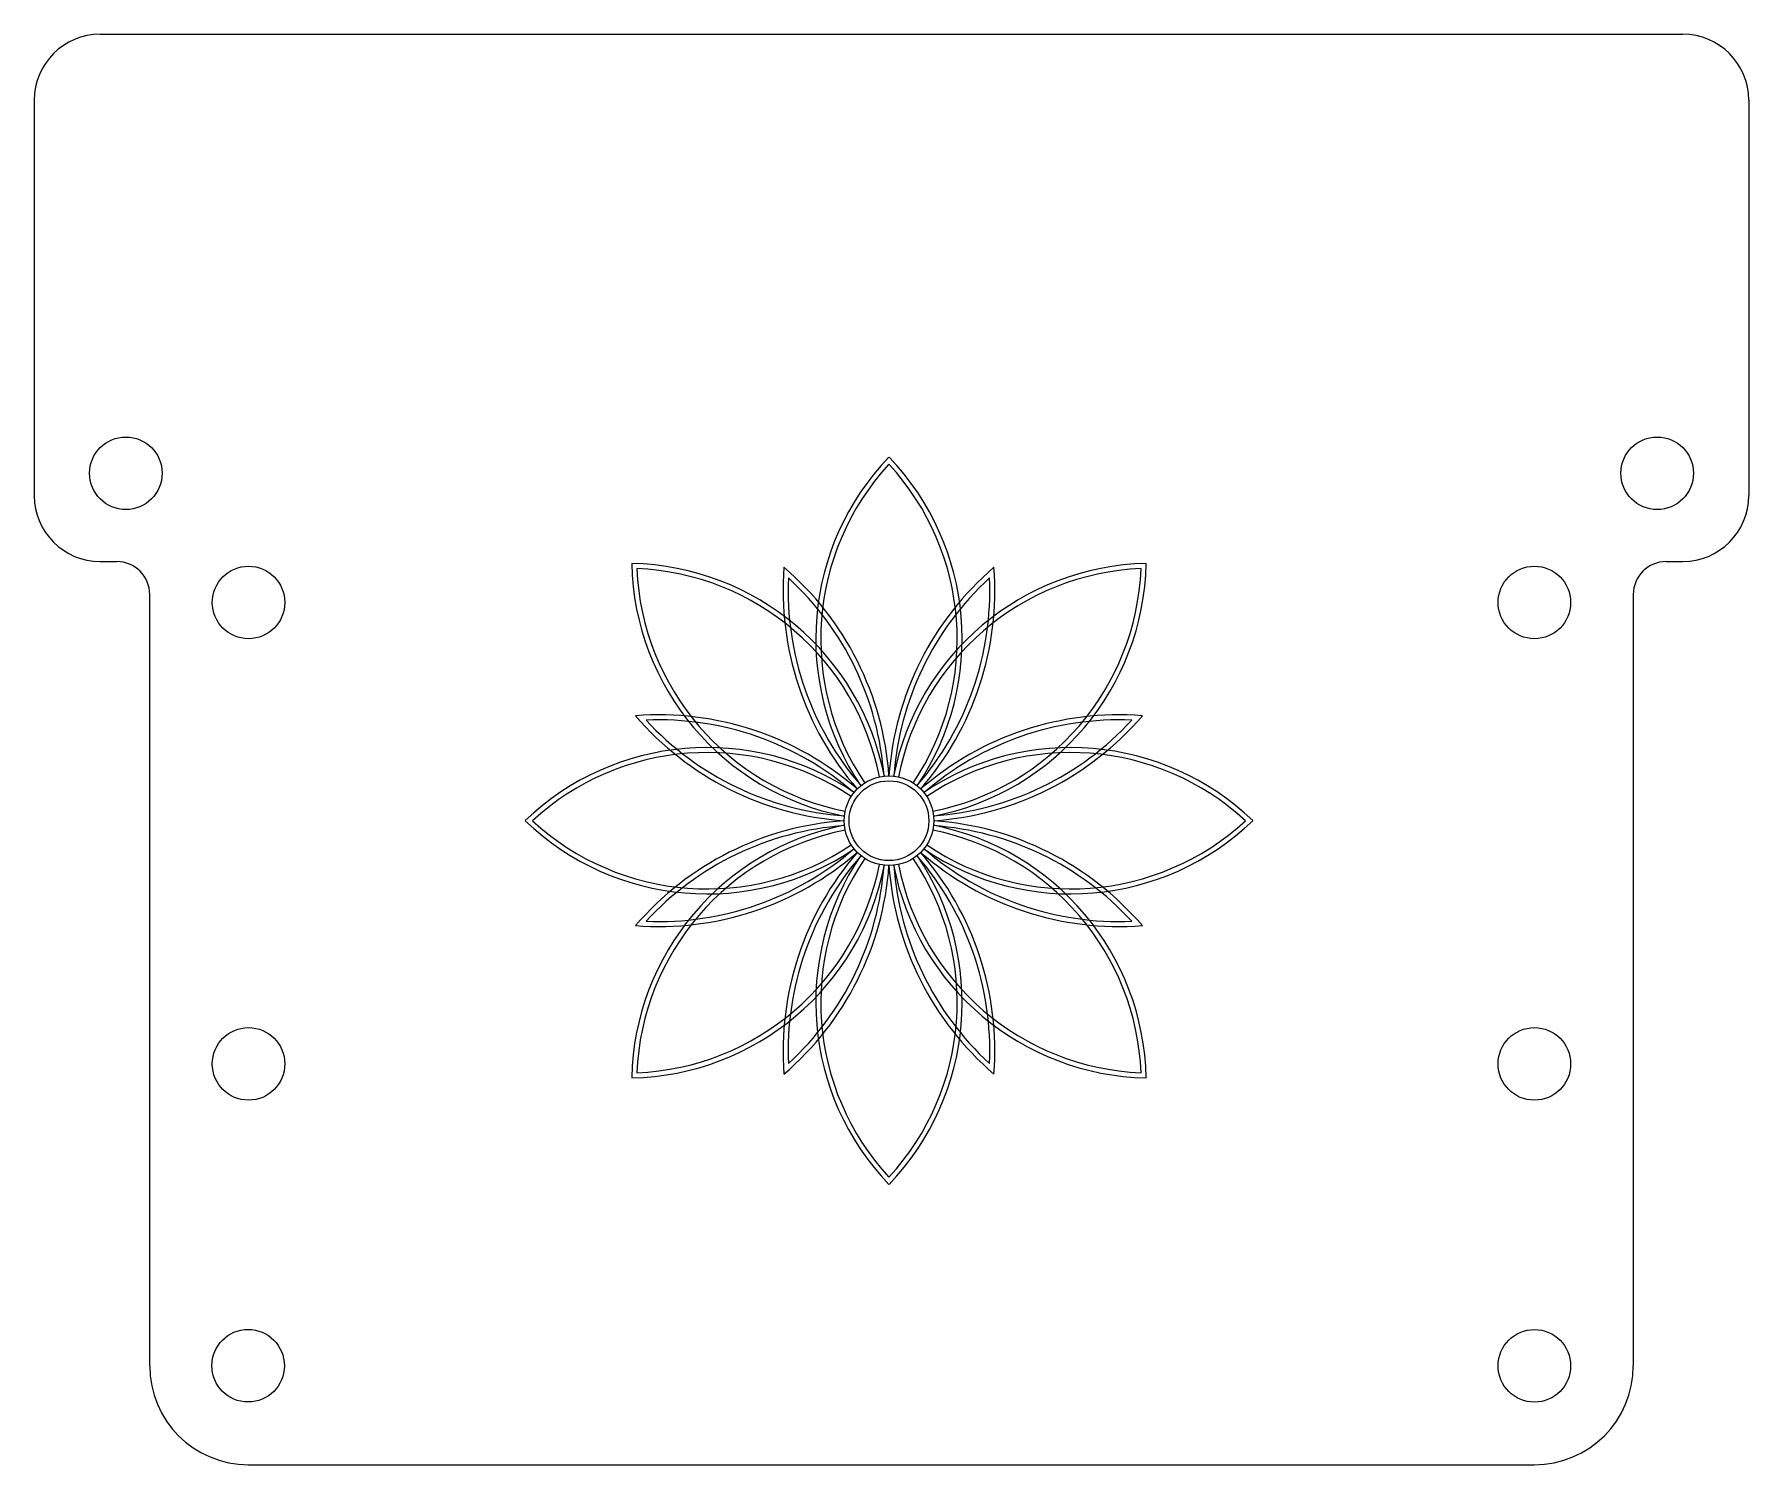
# Model space of a CAD drawing. Header units: millimetres. Extents: x -6.5 to 45.5, y -3 to 40.4.
import ezdxf

# ---------------------------------------------------------------- set-up
doc = ezdxf.new("R2010")
doc.units = ezdxf.units.MM

msp = doc.modelspace()

# ---------------------------------------------------------------- linework, layer by layer
at = {"color": 7, "linetype": 'Continuous'}
for p, q in [((-4.485, 40.393), (43.515, 40.393)), ((-6.485, 38.393), (-6.485, 26.396)), ((45.515, 38.393), (45.515, 26.396)), ((-4.485, 24.396), (-3.985, 24.396)), ((43.015, 24.396), (43.515, 24.396)), ((-2.985, 23.156), (-2.985, 23.396)), ((-2.985, -0.003), (-2.985, 23.156)), ((42.015, 23.396), (42.015, 23.156)), ((42.015, 23.156), (42.015, -0.003)), ((0.015, -3.003), (39.015, -3.003))]:
    msp.add_line(p, q, dxfattribs=at)
for centre, radius in [((-3.708, 27.075), 1.1), ((42.739, 27.075), 1.1), ((0.015, 23.156), 1.1), ((39.015, 23.156), 1.1), ((19.439, 16.535), 1.36), ((19.439, 16.535), 1.36), ((19.439, 16.535), 1.209), ((19.439, 16.535), 1.209), ((0.015, 9.156), 1.1), ((39.015, 9.156), 1.1), ((0, 0), 1.1), ((39.015, -0.003), 1.1)]:
    msp.add_circle(centre, radius, dxfattribs=at)
for centre, radius, start, end in [((-4.485, 38.393), 2, 90, 180), ((43.515, 38.393), 2, 0, 90), ((25.198, 22.049), 7.979, 136.2388, 213.9664), ((25.198, 22.049), 7.979, 136.2388, 213.9664), ((13.679, 22.049), 7.979, 326.0336, 43.7612), ((13.679, 22.049), 7.979, 326.0336, 43.7612), ((25.198, 22.048), 7.828, 137.3694, 213.9347), ((25.198, 22.048), 7.828, 137.3694, 213.9347), ((13.679, 22.048), 7.828, 326.0653, 42.6306), ((13.679, 22.048), 7.828, 326.0653, 42.6306), ((-4.485, 26.396), 2, 180, 270), ((43.515, 26.396), 2, 270, 0), ((-3.985, 23.396), 1, 0, 90), ((19.612, 24.506), 7.979, 181.2388, 258.9664), ((19.612, 24.506), 7.979, 181.2388, 258.9664), ((11.467, 16.361), 7.979, 11.0336, 88.7612), ((11.467, 16.361), 7.979, 11.0336, 88.7612), ((11.467, 16.361), 7.828, 11.0653, 87.6306), ((19.612, 24.506), 7.828, 182.3694, 258.9347), ((11.467, 16.361), 7.828, 11.0653, 87.6306), ((19.612, 24.506), 7.828, 182.3694, 258.9347), ((25.428, 23.523), 9.2, 175.6452, 220.929), ((25.428, 23.523), 9.2, 175.6452, 220.929), ((10.262, 17.241), 9.2, 4.071, 49.3548), ((10.262, 17.241), 9.2, 4.071, 49.3548), ((28.615, 17.241), 9.2, 130.6452, 175.929), ((28.615, 17.241), 9.2, 130.6452, 175.929), ((27.41, 16.361), 7.979, 91.2388, 168.9664), ((27.41, 16.361), 7.979, 91.2388, 168.9664), ((27.41, 16.361), 7.828, 92.3694, 168.9347), ((27.41, 16.361), 7.828, 92.3694, 168.9347), ((13.45, 23.523), 9.2, 319.071, 4.3548), ((13.45, 23.523), 9.2, 319.071, 4.3548), ((19.265, 24.506), 7.828, 281.0653, 357.6306), ((19.265, 24.506), 7.828, 281.0653, 357.6306), ((19.265, 24.506), 7.979, 281.0336, 358.7612), ((19.265, 24.506), 7.979, 281.0336, 358.7612), ((43.015, 23.396), 1, 90, 180), ((25.428, 23.523), 9.049, 177.6009, 220.929), ((25.428, 23.523), 9.049, 177.6009, 220.929), ((10.262, 17.241), 9.049, 4.071, 47.3991), ((10.262, 17.241), 9.049, 4.071, 47.3991), ((28.615, 17.241), 9.049, 132.6009, 175.929), ((28.615, 17.241), 9.049, 132.6009, 175.929), ((13.45, 23.523), 9.049, 319.071, 2.3991), ((13.45, 23.523), 9.049, 319.071, 2.3991), ((12.45, 10.546), 9.2, 49.071, 94.3548), ((12.45, 10.546), 9.2, 49.071, 94.3548), ((18.732, 25.711), 9.2, 220.6452, 265.929), ((18.732, 25.711), 9.2, 220.6452, 265.929), ((12.45, 10.546), 9.049, 49.071, 92.3991), ((12.45, 10.546), 9.049, 49.071, 92.3991), ((18.732, 25.711), 9.049, 222.6009, 265.929), ((18.732, 25.711), 9.049, 222.6009, 265.929), ((26.427, 10.546), 9.2, 85.6452, 130.929), ((26.427, 10.546), 9.2, 85.6452, 130.929), ((26.427, 10.546), 9.049, 87.6009, 130.929), ((26.427, 10.546), 9.049, 87.6009, 130.929), ((20.145, 25.711), 9.049, 274.071, 317.3991), ((20.145, 25.711), 9.049, 274.071, 317.3991), ((20.145, 25.711), 9.2, 274.071, 319.3548), ((20.145, 25.711), 9.2, 274.071, 319.3548), ((13.925, 10.775), 7.979, 56.0336, 133.7612), ((13.925, 10.775), 7.979, 56.0336, 133.7612), ((24.952, 10.775), 7.979, 46.2388, 123.9664), ((24.952, 10.775), 7.979, 46.2388, 123.9664), ((13.925, 10.775), 7.828, 56.0653, 132.6306), ((13.925, 10.775), 7.828, 56.0653, 132.6306), ((24.952, 10.775), 7.828, 47.3694, 123.9347), ((24.952, 10.775), 7.828, 47.3694, 123.9347), ((13.925, 22.294), 7.979, 226.2388, 303.9664), ((13.925, 22.294), 7.979, 226.2388, 303.9664), ((13.925, 22.294), 7.828, 227.3694, 303.9347), ((13.925, 22.294), 7.828, 227.3694, 303.9347), ((19.612, 8.563), 7.979, 101.0336, 178.7612), ((19.612, 8.563), 7.979, 101.0336, 178.7612), ((18.732, 7.358), 9.2, 94.071, 139.3548), ((18.732, 7.358), 9.2, 94.071, 139.3548), ((19.612, 8.563), 7.828, 101.0653, 177.6306), ((19.612, 8.563), 7.828, 101.0653, 177.6306), ((18.732, 7.358), 9.049, 94.071, 137.3991), ((18.732, 7.358), 9.049, 94.071, 137.3991), ((24.952, 22.294), 7.979, 236.0336, 313.7612), ((24.952, 22.294), 7.979, 236.0336, 313.7612), ((24.952, 22.294), 7.828, 236.0653, 312.6306), ((24.952, 22.294), 7.828, 236.0653, 312.6306), ((19.265, 8.563), 7.828, 2.3694, 78.9347), ((19.265, 8.563), 7.828, 2.3694, 78.9347), ((20.145, 7.358), 9.049, 42.6009, 85.929), ((20.145, 7.358), 9.049, 42.6009, 85.929), ((19.265, 8.563), 7.979, 1.2388, 78.9664), ((19.265, 8.563), 7.979, 1.2388, 78.9664), ((20.145, 7.358), 9.2, 40.6452, 85.929), ((20.145, 7.358), 9.2, 40.6452, 85.929), ((12.45, 22.524), 9.049, 267.6009, 310.929), ((12.45, 22.524), 9.049, 267.6009, 310.929), ((26.427, 22.524), 9.049, 229.071, 272.3991), ((26.427, 22.524), 9.049, 229.071, 272.3991), ((11.467, 16.708), 7.979, 271.2388, 348.9664), ((11.467, 16.708), 7.979, 271.2388, 348.9664), ((12.45, 22.524), 9.2, 265.6452, 310.929), ((12.45, 22.524), 9.2, 265.6452, 310.929), ((11.467, 16.708), 7.828, 272.3694, 348.9347), ((11.467, 16.708), 7.828, 272.3694, 348.9347), ((25.428, 9.546), 9.2, 139.071, 184.3548), ((25.428, 9.546), 9.2, 139.071, 184.3548), ((10.262, 15.828), 9.2, 310.6452, 355.929), ((10.262, 15.828), 9.2, 310.6452, 355.929), ((25.428, 9.546), 9.049, 139.071, 182.3991), ((25.428, 9.546), 9.049, 139.071, 182.3991), ((10.262, 15.828), 9.049, 312.6009, 355.929), ((10.262, 15.828), 9.049, 312.6009, 355.929), ((25.198, 11.021), 7.979, 146.0336, 223.7612), ((25.198, 11.021), 7.979, 146.0336, 223.7612), ((25.198, 11.021), 7.828, 146.0653, 222.6306), ((25.198, 11.021), 7.828, 146.0653, 222.6306), ((13.679, 11.021), 7.828, 317.3694, 33.9347), ((13.679, 11.021), 7.828, 317.3694, 33.9347), ((28.615, 15.828), 9.2, 184.071, 229.3548), ((28.615, 15.828), 9.2, 184.071, 229.3548), ((13.679, 11.021), 7.979, 316.2388, 33.9664), ((13.679, 11.021), 7.979, 316.2388, 33.9664), ((27.41, 16.708), 7.979, 191.0336, 268.7612), ((27.41, 16.708), 7.979, 191.0336, 268.7612), ((28.615, 15.828), 9.049, 184.071, 227.3991), ((28.615, 15.828), 9.049, 184.071, 227.3991), ((27.41, 16.708), 7.828, 191.0653, 267.6306), ((27.41, 16.708), 7.828, 191.0653, 267.6306), ((13.45, 9.546), 9.049, 357.6009, 40.929), ((13.45, 9.546), 9.049, 357.6009, 40.929), ((13.45, 9.546), 9.2, 355.6452, 40.929), ((26.427, 22.524), 9.2, 229.071, 274.3548), ((13.45, 9.546), 9.2, 355.6452, 40.929), ((26.427, 22.524), 9.2, 229.071, 274.3548), ((0.015, -0.003), 3, 180, 270), ((39.015, -0.003), 3, 270, 0)]:
    msp.add_arc(centre, radius, start, end, dxfattribs=at)

doc.saveas('drawing.dxf')
